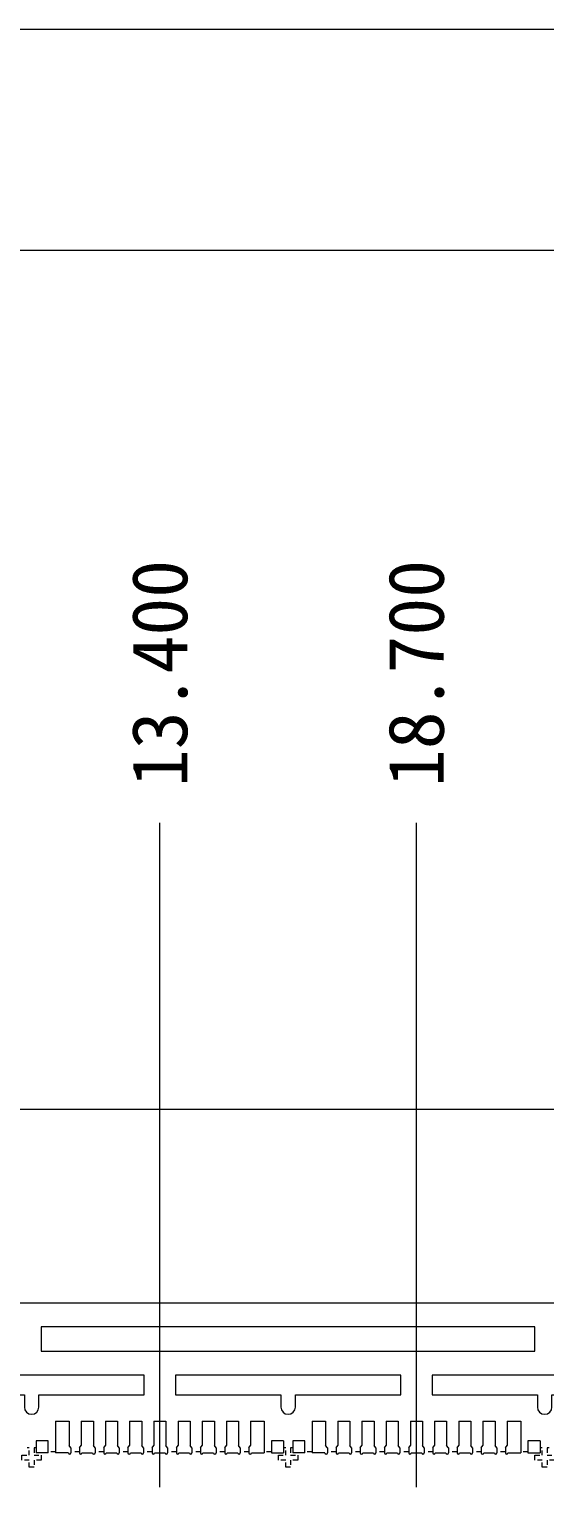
# Model space of a CAD drawing. Extents: x -6879 to 1236, y -1283 to -95.
# Drawn here: x -6745.37 to -6734.72, y -1074.55 to -1044.25 of the extents above; entities that cross this region are included whole.
import ezdxf

# ---------------------------------------------------------------- set-up
doc = ezdxf.new("R2010")
doc.units = 0
doc.header["$LTSCALE"] = 5
doc.header["$MEASUREMENT"] = 0
doc.linetypes.add('0', pattern=[0])
doc.linetypes.add('HIDDEN', pattern=[0.375, 0.25, -0.125])
for name, color, linetype in [('1', 7, 'CONTINUOUS'), ('1D', 4, 'CONTINUOUS'), ('\\M+5B1EA\\M+5D7A2', 4, '0'), ('\\M+5CDBC\\M+5B2E31\\M+5CAB5\\M+5CCE5', 7, 'CONTINUOUS')]:
    doc.layers.add(name, color=color, linetype=linetype)
doc.styles.add('\\M+5CBCE\\M+5CCE5', font='SimSun.ttf')

msp = doc.modelspace()

# ---------------------------------------------------------------- linework, layer by layer
at = {"layer": '1', "color": 7, "lineweight": 5}
for p, q in [((-6744.8239, -1073.0135, -0.0291), (-6744.5439, -1073.0135, -0.0291)), ((-6744.5439, -1073.0135, -0.0291), (-6744.5439, -1073.5135, -0.0291)), ((-6744.2939, -1073.0135, -0.0291), (-6744.0439, -1073.0135, -0.0291)), ((-6744.2939, -1073.0135, -0.0291), (-6744.2939, -1073.5135, -0.0291)), ((-6744.0439, -1073.0135, -0.0291), (-6744.0439, -1073.5135, -0.0291)), ((-6743.7939, -1073.0135, -0.0291), (-6743.5439, -1073.0135, -0.0291)), ((-6743.7939, -1073.0135, -0.0291), (-6743.7939, -1073.5135, -0.0291)), ((-6743.5439, -1073.0135, -0.0291), (-6743.5439, -1073.5135, -0.0291)), ((-6743.2939, -1073.0135, -0.0291), (-6743.0439, -1073.0135, -0.0291)), ((-6743.2939, -1073.0135, -0.0291), (-6743.2939, -1073.5135, -0.0291)), ((-6743.0439, -1073.0135, -0.0291), (-6743.0439, -1073.5135, -0.0291)), ((-6742.7939, -1073.0135, -0.0291), (-6742.5439, -1073.0135, -0.0291)), ((-6742.7939, -1073.0135, -0.0291), (-6742.7939, -1073.5135, -0.0291)), ((-6742.5439, -1073.0135, -0.0291), (-6742.5439, -1073.5135, -0.0291)), ((-6742.2939, -1073.0135, -0.0291), (-6742.0439, -1073.0135, -0.0291)), ((-6742.2939, -1073.0135, -0.0291), (-6742.2939, -1073.5135, -0.0291)), ((-6742.0439, -1073.0135, -0.0291), (-6742.0439, -1073.5135, -0.0291)), ((-6741.7939, -1073.0135, -0.0291), (-6741.5439, -1073.0135, -0.0291)), ((-6741.7939, -1073.0135, -0.0291), (-6741.7939, -1073.5135, -0.0291)), ((-6741.5439, -1073.0135, -0.0291), (-6741.5439, -1073.5135, -0.0291)), ((-6741.2939, -1073.0135, -0.0291), (-6741.0439, -1073.0135, -0.0291)), ((-6741.2939, -1073.0135, -0.0291), (-6741.2939, -1073.5135, -0.0291)), ((-6741.0439, -1073.0135, -0.0291), (-6741.0439, -1073.5135, -0.0291)), ((-6740.7939, -1073.0135, -0.0291), (-6740.5139, -1073.0135, -0.0291)), ((-6740.7939, -1073.0135, -0.0291), (-6740.7939, -1073.5135, -0.0291)), ((-6739.5239, -1073.0135, -0.0291), (-6739.2439, -1073.0135, -0.0291)), ((-6739.2439, -1073.0135, -0.0291), (-6739.2439, -1073.5135, -0.0291)), ((-6738.9939, -1073.0135, -0.0291), (-6738.7439, -1073.0135, -0.0291)), ((-6738.9939, -1073.0135, -0.0291), (-6738.9939, -1073.5135, -0.0291)), ((-6738.7439, -1073.0135, -0.0291), (-6738.7439, -1073.5135, -0.0291)), ((-6738.4939, -1073.0135, -0.0291), (-6738.2439, -1073.0135, -0.0291)), ((-6738.4939, -1073.0135, -0.0291), (-6738.4939, -1073.5135, -0.0291)), ((-6738.2439, -1073.0135, -0.0291), (-6738.2439, -1073.5135, -0.0291)), ((-6737.9939, -1073.0135, -0.0291), (-6737.7439, -1073.0135, -0.0291)), ((-6737.9939, -1073.0135, -0.0291), (-6737.9939, -1073.5135, -0.0291)), ((-6737.7439, -1073.0135, -0.0291), (-6737.7439, -1073.5135, -0.0291)), ((-6737.4939, -1073.0135, -0.0291), (-6737.2439, -1073.0135, -0.0291)), ((-6737.4939, -1073.0135, -0.0291), (-6737.4939, -1073.5135, -0.0291)), ((-6737.2439, -1073.0135, -0.0291), (-6737.2439, -1073.5135, -0.0291)), ((-6736.9939, -1073.0135, -0.0291), (-6736.7439, -1073.0135, -0.0291)), ((-6736.9939, -1073.0135, -0.0291), (-6736.9939, -1073.5135, -0.0291)), ((-6736.7439, -1073.0135, -0.0291), (-6736.7439, -1073.5135, -0.0291)), ((-6736.4939, -1073.0135, -0.0291), (-6736.2439, -1073.0135, -0.0291)), ((-6736.4939, -1073.0135, -0.0291), (-6736.4939, -1073.5135, -0.0291)), ((-6736.2439, -1073.0135, -0.0291), (-6736.2439, -1073.5135, -0.0291)), ((-6735.9939, -1073.0135, -0.0291), (-6735.7439, -1073.0135, -0.0291)), ((-6735.9939, -1073.0135, -0.0291), (-6735.9939, -1073.5135, -0.0291)), ((-6735.7439, -1073.0135, -0.0291), (-6735.7439, -1073.5135, -0.0291)), ((-6735.4939, -1073.0135, -0.0291), (-6735.2139, -1073.0135, -0.0291)), ((-6735.4939, -1073.0135, -0.0291), (-6735.4939, -1073.5135, -0.0291))]:
    msp.add_line(p, q, dxfattribs=at)
at = {"layer": '1', "lineweight": 5}
for p, q in [((-6744.8239, -1073.0135, -0.0291), (-6744.8239, -1073.6685, -0.0291)), ((-6740.5139, -1073.0135, -0.0291), (-6740.5139, -1073.6685, -0.0291)), ((-6739.5239, -1073.0135, -0.0291), (-6739.5239, -1073.6685, -0.0291)), ((-6735.2139, -1073.0135, -0.0291), (-6735.2139, -1073.6685, -0.0291)), ((-6745.2239, -1073.4185, -0.0291), (-6745.2239, -1073.6685, -0.0291)), ((-6744.9739, -1073.6685, -0.0291), (-6745.2239, -1073.6685, -0.0291)), ((-6744.5589, -1073.6685, -0.0291), (-6744.8239, -1073.6685, -0.0291)), ((-6744.5089, -1073.5635, -0.0291), (-6744.5439, -1073.5135, -0.0291)), ((-6744.5089, -1073.5635, -0.0291), (-6744.5089, -1073.6685, -0.0291)), ((-6744.3289, -1073.5635, -0.0291), (-6744.2939, -1073.5135, -0.0291)), ((-6744.3289, -1073.5635, -0.0291), (-6744.3289, -1073.6685, -0.0291)), ((-6744.2789, -1073.6685, -0.0291), (-6744.0589, -1073.6685, -0.0291)), ((-6744.0089, -1073.5635, -0.0291), (-6744.0439, -1073.5135, -0.0291)), ((-6744.0089, -1073.5635, -0.0291), (-6744.0089, -1073.6685, -0.0291)), ((-6743.8289, -1073.5635, -0.0291), (-6743.7939, -1073.5135, -0.0291)), ((-6743.8289, -1073.5635, -0.0291), (-6743.8289, -1073.6685, -0.0291)), ((-6743.7789, -1073.6685, -0.0291), (-6743.5589, -1073.6685, -0.0291)), ((-6743.5089, -1073.5635, -0.0291), (-6743.5439, -1073.5135, -0.0291)), ((-6743.5089, -1073.5635, -0.0291), (-6743.5089, -1073.6685, -0.0291)), ((-6743.3289, -1073.5635, -0.0291), (-6743.2939, -1073.5135, -0.0291)), ((-6743.3289, -1073.5635, -0.0291), (-6743.3289, -1073.6685, -0.0291)), ((-6743.2789, -1073.6685, -0.0291), (-6743.0589, -1073.6685, -0.0291)), ((-6743.0089, -1073.5635, -0.0291), (-6743.0439, -1073.5135, -0.0291)), ((-6743.0089, -1073.5635, -0.0291), (-6743.0089, -1073.6685, -0.0291)), ((-6742.8289, -1073.5635, -0.0291), (-6742.7939, -1073.5135, -0.0291)), ((-6742.8289, -1073.5635, -0.0291), (-6742.8289, -1073.6685, -0.0291)), ((-6742.7789, -1073.6685, -0.0291), (-6742.5589, -1073.6685, -0.0291)), ((-6742.5089, -1073.5635, -0.0291), (-6742.5439, -1073.5135, -0.0291)), ((-6742.5089, -1073.5635, -0.0291), (-6742.5089, -1073.6685, -0.0291)), ((-6742.3289, -1073.5635, -0.0291), (-6742.2939, -1073.5135, -0.0291)), ((-6742.3289, -1073.5635, -0.0291), (-6742.3289, -1073.6685, -0.0291)), ((-6742.2789, -1073.6685, -0.0291), (-6742.0589, -1073.6685, -0.0291)), ((-6742.0089, -1073.5635, -0.0291), (-6742.0439, -1073.5135, -0.0291)), ((-6742.0089, -1073.5635, -0.0291), (-6742.0089, -1073.6685, -0.0291)), ((-6741.8289, -1073.5635, -0.0291), (-6741.7939, -1073.5135, -0.0291)), ((-6741.8289, -1073.5635, -0.0291), (-6741.8289, -1073.6685, -0.0291)), ((-6741.7789, -1073.6685, -0.0291), (-6741.5589, -1073.6685, -0.0291)), ((-6741.5089, -1073.5635, -0.0291), (-6741.5439, -1073.5135, -0.0291)), ((-6741.5089, -1073.5635, -0.0291), (-6741.5089, -1073.6685, -0.0291)), ((-6741.3289, -1073.5635, -0.0291), (-6741.2939, -1073.5135, -0.0291)), ((-6741.3289, -1073.5635, -0.0291), (-6741.3289, -1073.6685, -0.0291)), ((-6741.2789, -1073.6685, -0.0291), (-6741.0589, -1073.6685, -0.0291)), ((-6741.0089, -1073.5635, -0.0291), (-6741.0439, -1073.5135, -0.0291)), ((-6741.0089, -1073.5635, -0.0291), (-6741.0089, -1073.6685, -0.0291)), ((-6740.8289, -1073.5635, -0.0291), (-6740.7939, -1073.5135, -0.0291)), ((-6740.8289, -1073.5635, -0.0291), (-6740.8289, -1073.6685, -0.0291)), ((-6740.7789, -1073.6685, -0.0291), (-6740.5139, -1073.6685, -0.0291)), ((-6740.3639, -1073.6685, -0.0291), (-6740.1139, -1073.6685, -0.0291)), ((-6740.1139, -1073.4185, -0.0291), (-6740.1139, -1073.6685, -0.0291)), ((-6739.9239, -1073.4185, -0.0291), (-6739.9239, -1073.6685, -0.0291)), ((-6739.6739, -1073.6685, -0.0291), (-6739.9239, -1073.6685, -0.0291)), ((-6739.2589, -1073.6685, -0.0291), (-6739.5239, -1073.6685, -0.0291)), ((-6739.2089, -1073.5635, -0.0291), (-6739.2439, -1073.5135, -0.0291)), ((-6739.2089, -1073.5635, -0.0291), (-6739.2089, -1073.6685, -0.0291)), ((-6739.0289, -1073.5635, -0.0291), (-6738.9939, -1073.5135, -0.0291)), ((-6739.0289, -1073.5635, -0.0291), (-6739.0289, -1073.6685, -0.0291)), ((-6738.9789, -1073.6685, -0.0291), (-6738.7589, -1073.6685, -0.0291)), ((-6738.7089, -1073.5635, -0.0291), (-6738.7439, -1073.5135, -0.0291)), ((-6738.7089, -1073.5635, -0.0291), (-6738.7089, -1073.6685, -0.0291)), ((-6738.5289, -1073.5635, -0.0291), (-6738.4939, -1073.5135, -0.0291)), ((-6738.5289, -1073.5635, -0.0291), (-6738.5289, -1073.6685, -0.0291)), ((-6738.4789, -1073.6685, -0.0291), (-6738.2589, -1073.6685, -0.0291)), ((-6738.2089, -1073.5635, -0.0291), (-6738.2439, -1073.5135, -0.0291)), ((-6738.2089, -1073.5635, -0.0291), (-6738.2089, -1073.6685, -0.0291)), ((-6738.0289, -1073.5635, -0.0291), (-6737.9939, -1073.5135, -0.0291)), ((-6738.0289, -1073.5635, -0.0291), (-6738.0289, -1073.6685, -0.0291)), ((-6737.9789, -1073.6685, -0.0291), (-6737.7589, -1073.6685, -0.0291)), ((-6737.7089, -1073.5635, -0.0291), (-6737.7439, -1073.5135, -0.0291)), ((-6737.7089, -1073.5635, -0.0291), (-6737.7089, -1073.6685, -0.0291)), ((-6737.5289, -1073.5635, -0.0291), (-6737.4939, -1073.5135, -0.0291)), ((-6737.5289, -1073.5635, -0.0291), (-6737.5289, -1073.6685, -0.0291)), ((-6737.4789, -1073.6685, -0.0291), (-6737.2589, -1073.6685, -0.0291)), ((-6737.2089, -1073.5635, -0.0291), (-6737.2439, -1073.5135, -0.0291)), ((-6737.2089, -1073.5635, -0.0291), (-6737.2089, -1073.6685, -0.0291)), ((-6737.0289, -1073.5635, -0.0291), (-6736.9939, -1073.5135, -0.0291)), ((-6737.0289, -1073.5635, -0.0291), (-6737.0289, -1073.6685, -0.0291)), ((-6736.9789, -1073.6685, -0.0291), (-6736.7589, -1073.6685, -0.0291)), ((-6736.7089, -1073.5635, -0.0291), (-6736.7439, -1073.5135, -0.0291)), ((-6736.7089, -1073.5635, -0.0291), (-6736.7089, -1073.6685, -0.0291)), ((-6736.5289, -1073.5635, -0.0291), (-6736.4939, -1073.5135, -0.0291)), ((-6736.5289, -1073.5635, -0.0291), (-6736.5289, -1073.6685, -0.0291)), ((-6736.4789, -1073.6685, -0.0291), (-6736.2589, -1073.6685, -0.0291)), ((-6736.2089, -1073.5635, -0.0291), (-6736.2439, -1073.5135, -0.0291)), ((-6736.2089, -1073.5635, -0.0291), (-6736.2089, -1073.6685, -0.0291)), ((-6736.0289, -1073.5635, -0.0291), (-6735.9939, -1073.5135, -0.0291)), ((-6736.0289, -1073.5635, -0.0291), (-6736.0289, -1073.6685, -0.0291)), ((-6735.9789, -1073.6685, -0.0291), (-6735.7589, -1073.6685, -0.0291)), ((-6735.7089, -1073.5635, -0.0291), (-6735.7439, -1073.5135, -0.0291)), ((-6735.7089, -1073.5635, -0.0291), (-6735.7089, -1073.6685, -0.0291)), ((-6735.5289, -1073.5635, -0.0291), (-6735.4939, -1073.5135, -0.0291)), ((-6735.5289, -1073.5635, -0.0291), (-6735.5289, -1073.6685, -0.0291)), ((-6735.4789, -1073.6685, -0.0291), (-6735.2139, -1073.6685, -0.0291)), ((-6735.0639, -1073.6685, -0.0291), (-6734.8139, -1073.6685, -0.0291)), ((-6734.8139, -1073.4185, -0.0291), (-6734.8139, -1073.6685, -0.0291))]:
    msp.add_line(p, q, dxfattribs=at)
at = {"layer": '1', "color": 1, "lineweight": 5, "elevation": -0.0291}
msp.add_lwpolyline([(-6718.8189, -1144.5635), (-6794.3189, -1144.5635), (-6795.3189, -1143.5635), (-6795.3189, -1133.0635), (-6794.7189, -1133.0635, 0.4142136), (-6794.3189, -1132.6635), (-6794.3189, -1113.4635, 0.4142136), (-6794.7189, -1113.0635), (-6795.3189, -1113.0635), (-6795.3189, -1098.0635), (-6794.7189, -1098.0635, 0.4142136), (-6794.3189, -1097.6635), (-6794.3189, -1078.4635, 0.4142136), (-6794.7189, -1078.0635), (-6795.3189, -1078.0635), (-6795.3189, -1067.5635), (-6794.3189, -1066.5635), (-6718.8189, -1066.5635)], format="xyb", dxfattribs=at)
at = {"layer": '1', "lineweight": 5, "elevation": -0.0291}
msp.add_lwpolyline([(-6745.1189, -1071.5635), (-6734.9189, -1071.5635), (-6734.9189, -1071.0635), (-6745.1189, -1071.0635)], close=True, dxfattribs=at)
for points in [[(-6745.4689, -1072.7185, 1), (-6745.1689, -1072.7185), (-6745.1689, -1072.4635), (-6742.9939, -1072.4635), (-6742.9939, -1072.0635), (-6747.6439, -1072.0635), (-6747.6439, -1072.4635), (-6745.4689, -1072.4635)], [(-6740.1689, -1072.7185, 1), (-6739.8689, -1072.7185), (-6739.8689, -1072.4635), (-6737.6939, -1072.4635), (-6737.6939, -1072.0635), (-6742.3439, -1072.0635), (-6742.3439, -1072.4635), (-6740.1689, -1072.4635)], [(-6734.8689, -1072.7185, 1), (-6734.5689, -1072.7185), (-6734.5689, -1072.4635), (-6732.3939, -1072.4635), (-6732.3939, -1072.0635), (-6737.0439, -1072.0635), (-6737.0439, -1072.4635), (-6734.8689, -1072.4635)]]:
    msp.add_lwpolyline(points, format="xyb", close=True, dxfattribs=at)
for points in [[(-6744.9739, -1073.6685), (-6744.9739, -1073.4185), (-6745.2239, -1073.4185)], [(-6740.1139, -1073.4185), (-6740.3639, -1073.4185), (-6740.3639, -1073.6685)], [(-6739.6739, -1073.6685), (-6739.6739, -1073.4185), (-6739.9239, -1073.4185)], [(-6734.8139, -1073.4185), (-6735.0639, -1073.4185), (-6735.0639, -1073.6685)]]:
    msp.add_lwpolyline(points, dxfattribs=at)
at = {"layer": '1', "lineweight": 5}
for centre in [(-6744.5339, -1073.6685, -0.0291), (-6744.3039, -1073.6685, -0.0291), (-6744.0339, -1073.6685, -0.0291), (-6743.8039, -1073.6685, -0.0291), (-6743.5339, -1073.6685, -0.0291), (-6743.3039, -1073.6685, -0.0291), (-6743.0339, -1073.6685, -0.0291), (-6742.8039, -1073.6685, -0.0291), (-6742.5339, -1073.6685, -0.0291), (-6742.3039, -1073.6685, -0.0291), (-6742.0339, -1073.6685, -0.0291), (-6741.8039, -1073.6685, -0.0291), (-6741.5339, -1073.6685, -0.0291), (-6741.3039, -1073.6685, -0.0291), (-6741.0339, -1073.6685, -0.0291), (-6740.8039, -1073.6685, -0.0291), (-6739.2339, -1073.6685, -0.0291), (-6739.0039, -1073.6685, -0.0291), (-6738.7339, -1073.6685, -0.0291), (-6738.5039, -1073.6685, -0.0291), (-6738.2339, -1073.6685, -0.0291), (-6738.0039, -1073.6685, -0.0291), (-6737.7339, -1073.6685, -0.0291), (-6737.5039, -1073.6685, -0.0291), (-6737.2339, -1073.6685, -0.0291), (-6737.0039, -1073.6685, -0.0291), (-6736.7339, -1073.6685, -0.0291), (-6736.5039, -1073.6685, -0.0291), (-6736.2339, -1073.6685, -0.0291), (-6736.0039, -1073.6685, -0.0291), (-6735.7339, -1073.6685, -0.0291), (-6735.5039, -1073.6685, -0.0291)]:
    msp.add_arc(centre, 0.025, 180, 0, dxfattribs=at)
at = {"layer": '1D', "linetype": 'HIDDEN', "lineweight": 5, "ltscale": 0.02}
for p, q in [((-6744.8239, -1073.6435, -0.0291), (-6744.9739, -1073.6435, -0.0291)), ((-6744.3289, -1073.6435, -0.0291), (-6744.5089, -1073.6435, -0.0291)), ((-6743.8289, -1073.6435, -0.0291), (-6744.0089, -1073.6435, -0.0291)), ((-6743.3289, -1073.6435, -0.0291), (-6743.5089, -1073.6435, -0.0291)), ((-6742.8289, -1073.6435, -0.0291), (-6743.0089, -1073.6435, -0.0291)), ((-6742.3289, -1073.6435, -0.0291), (-6742.5089, -1073.6435, -0.0291)), ((-6741.8289, -1073.6435, -0.0291), (-6742.0089, -1073.6435, -0.0291)), ((-6741.3289, -1073.6435, -0.0291), (-6741.5089, -1073.6435, -0.0291)), ((-6740.8289, -1073.6435, -0.0291), (-6741.0089, -1073.6435, -0.0291)), ((-6740.3639, -1073.6435, -0.0291), (-6740.5139, -1073.6435, -0.0291)), ((-6739.5239, -1073.6435, -0.0291), (-6739.6739, -1073.6435, -0.0291)), ((-6739.0289, -1073.6435, -0.0291), (-6739.2089, -1073.6435, -0.0291)), ((-6738.5289, -1073.6435, -0.0291), (-6738.7089, -1073.6435, -0.0291)), ((-6738.0289, -1073.6435, -0.0291), (-6738.2089, -1073.6435, -0.0291)), ((-6737.5289, -1073.6435, -0.0291), (-6737.7089, -1073.6435, -0.0291)), ((-6737.0289, -1073.6435, -0.0291), (-6737.2089, -1073.6435, -0.0291)), ((-6736.5289, -1073.6435, -0.0291), (-6736.7089, -1073.6435, -0.0291)), ((-6736.0289, -1073.6435, -0.0291), (-6736.2089, -1073.6435, -0.0291)), ((-6735.5289, -1073.6435, -0.0291), (-6735.7089, -1073.6435, -0.0291)), ((-6735.0639, -1073.6435, -0.0291), (-6735.2139, -1073.6435, -0.0291))]:
    msp.add_line(p, q, dxfattribs=at)
at = {"layer": '1D', "color": 1, "lineweight": 5, "elevation": -0.0291}
msp.add_lwpolyline([(-6718.8189, -1140.5635), (-6790.8189, -1140.5635), (-6790.8189, -1070.5635), (-6718.8189, -1070.5635)], dxfattribs=at)
at = {"layer": '1D', "linetype": 'HIDDEN', "lineweight": 5, "ltscale": 0.02, "elevation": -0.0291}
for points in [[(-6745.2239, -1073.5635), (-6745.2689, -1073.5635), (-6745.2689, -1073.7135), (-6745.1189, -1073.7135), (-6745.1189, -1073.8135), (-6745.2689, -1073.8135), (-6745.2689, -1073.9635), (-6745.3689, -1073.9635), (-6745.3689, -1073.8135), (-6745.5189, -1073.8135), (-6745.5189, -1073.7135), (-6745.3689, -1073.7135), (-6745.3689, -1073.5635), (-6745.4139, -1073.5635)], [(-6739.9239, -1073.5635), (-6739.9689, -1073.5635), (-6739.9689, -1073.7135), (-6739.8189, -1073.7135), (-6739.8189, -1073.8135), (-6739.9689, -1073.8135), (-6739.9689, -1073.9635), (-6740.0689, -1073.9635), (-6740.0689, -1073.8135), (-6740.2189, -1073.8135), (-6740.2189, -1073.7135), (-6740.0689, -1073.7135), (-6740.0689, -1073.5635), (-6740.1139, -1073.5635)], [(-6734.6239, -1073.5635), (-6734.6689, -1073.5635), (-6734.6689, -1073.7135), (-6734.5189, -1073.7135), (-6734.5189, -1073.8135), (-6734.6689, -1073.8135), (-6734.6689, -1073.9635), (-6734.7689, -1073.9635), (-6734.7689, -1073.8135), (-6734.9189, -1073.8135), (-6734.9189, -1073.7135), (-6734.7689, -1073.7135), (-6734.7689, -1073.5635), (-6734.8139, -1073.5635)]]:
    msp.add_lwpolyline(points, dxfattribs=at)
at = {"layer": '\\M+5B1EA\\M+5D7A2', "lineweight": 5}
for p, q in [((-6742.6689, -1074.3778, -0.0291), (-6742.6689, -1060.6461, -0.0291)), ((-6737.3689, -1074.3778, -0.0291), (-6737.3689, -1060.6461, -0.0291))]:
    msp.add_line(p, q, dxfattribs=at)
at = {"layer": '\\M+5CDBC\\M+5B2E31\\M+5CAB5\\M+5CCE5', "lineweight": 5, "elevation": 0.0034}
for points in [[(-6845.9748, -1044.2538), (-6684.011, -1044.2538), (-6684.011, -1269.1621), (-6845.9748, -1269.1621)], [(-6826.6189, -1048.8136), (-6689.4032, -1048.8136), (-6689.4032, -1264.6296), (-6826.6189, -1264.6296)]]:
    msp.add_lwpolyline(points, close=True, dxfattribs=at)

# ---------------------------------------------------------------- texts
at = {"layer": '\\M+5B1EA\\M+5D7A2', "lineweight": 5, "char_height": 1.15, "attachment_point": 5, "rotation": 90, "style": '\\M+5CBCE\\M+5CCE5'}
for s, insert in [('\\A1;13.400', (-6742.6689, -1057.563, -0.0291)), ('\\A1;18.700', (-6737.3689, -1057.563, -0.0291))]:
    msp.add_mtext(s, dxfattribs=dict(at, insert=insert))

doc.saveas('drawing.dxf')
